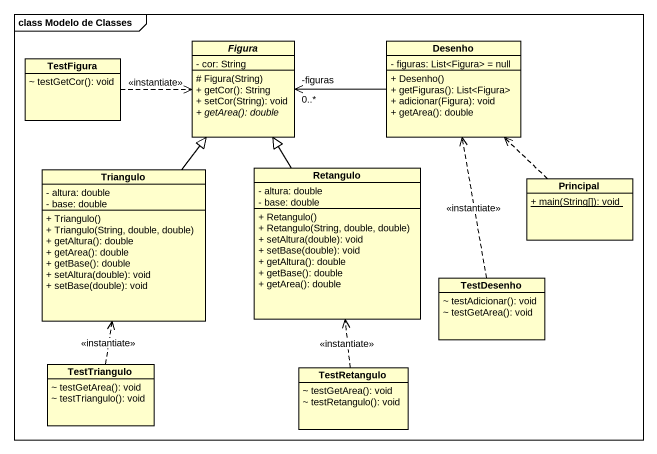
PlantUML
@startuml
mainframe class Modelo de Classes
hide circle
hide empty members
skinparam classAttributeIconSize 0
class TestFigura {
  ~ testGetCor(): void
}
abstract class Figura {
  - cor: String
  # Figura(String)
  + getCor(): String
  + setCor(String): void
  {abstract} + getArea(): double
}
class Desenho {
  - figuras: List<Figura> = null
  + Desenho()
  + getFiguras(): List<Figura>
  + adicionar(Figura): void
  + getArea(): double
}
class Triangulo {
  - altura: double
  - base: double
  + Triangulo()
  + Triangulo(String, double, double)
  + getAltura(): double
  + getArea(): double
  + getBase(): double
  + setAltura(double): void
  + setBase(double): void
}
class Retangulo {
  - altura: double
  - base: double
  + Retangulo()
  + Retangulo(String, double, double)
  + setAltura(double): void
  + setBase(double): void
  + getAltura(): double
  + getBase(): double
  + getArea(): double
}
class Principal {
  {static} + main(String[]): void
}
class TestDesenho {
  ~ testAdicionar(): void
  ~ testGetArea(): void
}
class TestTriangulo {
  ~ testGetArea(): void
  ~ testTriangulo(): void
}
class TestRetangulo {
  ~ testGetArea(): void
  ~ testRetangulo(): void
}
TestFigura .right.> Figura : <<instantiate>>
Desenho -left-> "-figuras\n0..*" Figura
Triangulo -up-|> Figura
Retangulo -up-|> Figura
Principal .up.> Desenho
TestDesenho .up.> Desenho : <<instantiate>>
TestTriangulo .up.> Triangulo : <<instantiate>>
TestRetangulo .up.> Retangulo : <<instantiate>>
@enduml
